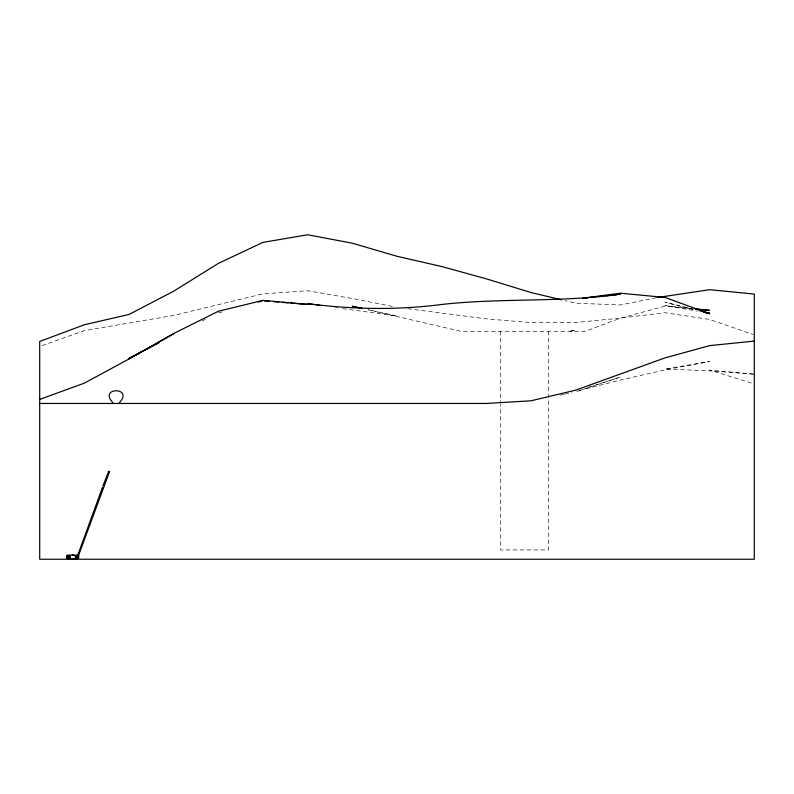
<?xml version="1.0" encoding="UTF-8"?>
<svg xmlns="http://www.w3.org/2000/svg" width="794" height="794" viewBox="0 0 794 794"><rect width="100%" height="100%" fill="white"/><g stroke="black" fill="none" stroke-linecap="round" stroke-linejoin="round"><path stroke-width="0.6" stroke-dasharray="3.97 2.98" d="M202.013 320.994L205.279 319.377M41.993 345.638L84.362 330.622L173.688 315.426L263.012 293.83L307.675 290.743L352.338 298.494L393.377 306.603M576.821 391.452L620.312 377.071L585.049 388.405M218.35 312.935L223.054 311.665M579.173 390.529L620.312 380.078L664.975 369.875L709.638 361.568L664.975 368.952L709.638 370.858L754.3 374.212M570.529 331.267L575.65 329.996L569.824 331.267M559.959 395.214L563.581 394.429M564.782 394.171L572.027 392.613M656.529 297.7L620.312 304.965L575.65 303.179L565.07 300.658M753.089 374.103L709.638 370.093L753.129 383.552M692.735 308.797L664.975 306.137L620.312 318.235L585.238 331.267L460.659 331.267L366.818 309.531M689.113 308.191L664.975 305.581L697.569 311.129M407.868 308.697L486.325 318.87L530.988 322.592L575.65 322.523L620.312 318.126L664.975 312.707L709.638 319.466L753.159 334.482M335.435 307.606L337.857 307.943M342.68 308.638L397 316.012L368.029 309.68M693.182 309.144L664.975 302.226L693.182 309.491M548.565 331.267L548.565 549.944L500.686 549.944L500.686 404.166M500.686 331.267L500.686 402.925"/><path stroke-width="1.19" d="M102.863 486.017L108.718 471.378L109.512 471.725L78.596 555.324L78.775 557.696M77.792 555.075L102.247 488.032L102.773 488.171M75.896 559.234L77.752 557.696M119.487 402.548C134.166 386.837 98.109 386.837 112.788 402.548M76.264 559.234L78.586 557.696M72.701 554.698L72.621 555.264M72.284 554.549L73.127 554.549M39.7 399.412L84.362 383.145L129.025 358.948L173.688 333.49L218.35 311.268L263.012 300.36L307.675 304.42L290.773 303.07M129.025 358.948L173.688 333.827M159.525 342.283L129.025 358.382L158.433 342.948M258.308 302.107L261.841 301.154M657.73 297.462L709.638 289.691L754.3 294.058L754.3 559.234L39.7 559.234L39.7 341.46L84.362 324.766L129.025 314.454L173.688 291.2L218.35 263.39L263.012 242.378L307.675 234.766L352.338 243.212L397 256.283L441.663 266.516L486.325 278.833L530.988 292.529L561.547 299.814M582.895 298.157L620.312 293.204L664.975 297.432L709.638 313.729L703.762 312.221M584.096 298.177L587.719 297.78M591.341 297.383L594.964 296.986M598.587 296.589L603.41 296.053M605.832 295.785L620.312 294.197C561.021 302.564 501.034 297.81 441.663 304.479C397.159 310.265 352.129 309.442 307.675 303.655L313.709 304.519M754.3 341.083L709.638 345.628L664.975 357.896L575.65 390.162L530.988 400.811L486.325 403.451L39.7 403.451M68.175 555.641L70.319 555.641M74.696 555.631L76.839 555.631M67.172 556.257L70.031 556.257M75.172 556.306L78.03 556.306M75.261 556.902L78.12 556.902M67.172 557.021L69.951 557.021M66.418 557.696L67.44 557.696M68.403 557.745L70.547 557.745M75.41 557.755L77.554 557.755M69.951 558.658L71.192 558.658M75.063 558.658L76.303 558.658M71.867 559.016L70.329 559.234M73.524 559.016L72.194 559.234M73.931 559.145L75.122 559.234M264.223 300.936L269.047 301.323M273.88 301.71L278.704 302.097M282.327 302.385L288.361 302.871M695.157 309.025L709.638 310.404L695.157 308.846M316.121 304.856L319.744 305.372M703.603 312.151L709.638 313.183L699.057 310.583M102.783 488.181C101.066 487.685 105.086 488.985 102.267 488.052M78.318 555.284L78.705 555.373M108.877 471.438L109.483 471.705M108.877 471.557L108.331 471.328M78.179 555.264L78.318 557.696L78.318 555.145L66.885 555.145L66.885 557.696M66.617 557.696L68.929 559.234M72.929 554.549L72.701 555.195L72.482 554.549M72.79 554.768L72.79 555.264M103.319 488.419L102.773 488.28L103.319 488.419M361.995 308.36L352.338 306.256L361.995 308.439"/></g></svg>
